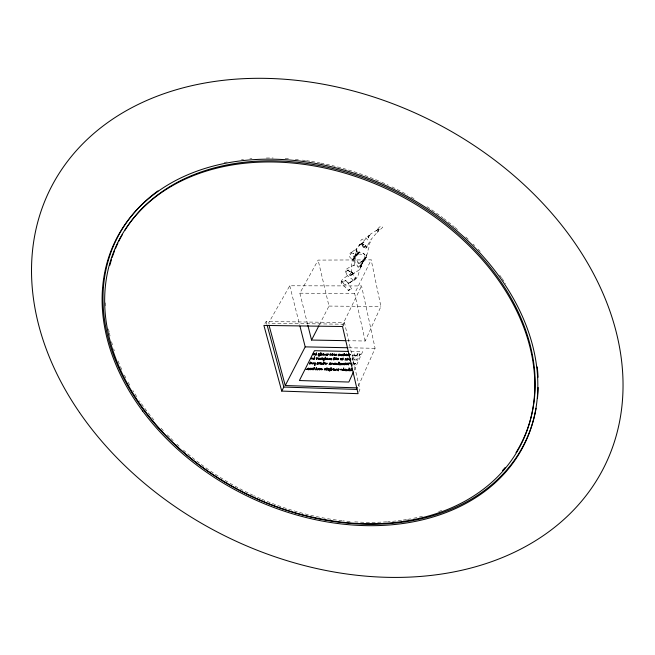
<?xml version="1.0" encoding="UTF-8"?>
<svg xmlns="http://www.w3.org/2000/svg" width="655" height="655" viewBox="0 0 655 655"><rect width="100%" height="100%" fill="white"/><g stroke="black" fill="none" stroke-linecap="round" stroke-linejoin="round"><path stroke-width="0.49" stroke-dasharray="3.27 2.46" d="M357.622 354.347L357.163 356.271L356.713 355.19M359.579 354.371L359.169 356.132L359.104 354.044L358.064 353.667L360.831 354.232L359.57 354.298M356.713 355.182L355.665 356.173L355.059 355.804M352.717 355.788C354.216 352.595 351.702 356.312 352.717 355.804M354.421 355.69L355.084 355.092M352.922 364.704L353.856 362.845L352.922 362.633M357.352 354.633C357.204 355.116 355.084 355.174 355.059 355.796M354.404 355.747L353.946 356.025M351.964 358.793C353.446 359.014 354.249 356.271 353.405 358.31C352.881 359.579 353.201 361.503 352.079 359.906M352.767 259.143L354.396 256.883L352.767 259.143L355.133 261.492L359.472 263.769L364.123 261.001L366.587 256.498L366.366 254.689L365.858 257.014L364.475 258.782C367.766 255.794 367.226 251.201 368.953 247.443L368.871 244.896L371.524 239.902L370.755 239.795L378 231.338L377.411 232.255L382.618 227.408L381.816 226.229L379.753 226.867L378.123 228.374L377.55 229.864L379.147 229.16L375.209 231.19L377.812 229.708L379.04 230.454L377.812 229.708L370.755 233.884L368.216 237.511L370.443 234.22L368.413 236.553L368.02 238.461L368.896 235.366L367.979 236.25L361.585 243.488L363.672 244.274L361.093 243.75L361.896 243.57L365.703 245.813L364.827 247.156L365.367 245.494L365.703 245.813L364.745 246.436L365.998 245.674L363.631 247.099L364.532 248.384L365.703 248.712L367.66 244.962L367.005 245.682L366.906 247.459L366.407 247.131L366.112 247.647L369.412 242.153L365.916 237.896L361.282 239.787C359.751 241.875 361.208 244.577 363.026 245.928L362.207 244.896L362.886 246.91L365.343 247.59L363.509 246.747L361.912 242.866L362.485 242.563L360.365 244.962L361.478 243.103L364.049 241.941L360.209 244.086L356.025 249.26L357.941 252.986L356.279 249.809L357.139 247.86L356.541 250.316L356.467 248.802L349.868 253.485L350.843 254.746M364.213 258.201L363.386 261.525L364.95 256.293L363.5 253.149L366.423 256.809L361.093 265.283L357.532 277.302L347.952 283.893L352.93 280.471L349.623 282.976M353.921 356.001C352.742 355.272 354.543 355.993 354.281 354.625M352.889 365.089L352.857 365.555M352.889 363.525L352.84 362.968M352.087 274.56L355.174 272.038L350.589 275.739L352.087 274.56L352.709 272.775L346.945 269.958L352.709 272.775L350.589 275.739L346.168 273.209L345.422 270.646C343.965 269 360.463 262.287 353.847 265.873L355.206 259.822L354.617 257.251L355.714 254.852L359.423 252.502L353.692 259.421L356.426 255.106L359.62 251.807L358.318 253.624M354.068 257.341L356.934 250.628L355.321 255.319L356.025 249.26L356.279 249.809M358.801 392.009L359.89 389.529L344.464 322.514L266.135 321.507L264.792 323.857M358.408 386.024L375.102 348.313L361.56 285.94L289.747 285.785L268.485 323.21L342.876 324.2L361.56 285.94M354.273 370.108L362.608 351.735L349.565 351.457M357.614 354.199C357.409 352.717 356.901 353.479 357.327 354.601M346.945 340.69L365.154 341.026L380.907 306.499L371.18 259.863L318.117 260.101L299.851 293.186L307.891 325.412M353.479 360.094C354.396 357.532 355.96 360.479 353.438 360.078M354.257 354.715L354.666 354.683M350.9 354.461L350.392 355.198M342.901 325.715L344.464 322.514M365.154 341.026L354.65 293.456L371.18 259.863M319.345 324.855L328.982 306.073L318.117 260.101M345.357 280.872L346.086 280.561L341.918 281.797L343.081 281.052M363.836 260.723L359.169 263.122L363.836 260.723L366.423 256.809L363.296 253.305L358.989 252.126L354.003 258.971M348.411 269.95C341.296 273.585 350.834 277.671 353.929 280.569L354.994 280.16L356.205 278.064L353.143 275.002L351.522 272.054L350.4 273.757L351.743 271.8L352.103 272.406L347.486 270.466M341.206 281.453L346.11 284.925L343.359 283.795L341.206 281.453C341.091 279.333 353.946 271.113 350.9 275.182L350.998 274.822C353.233 269.352 349.418 261.304 354.617 257.251M360.471 265.57L360.07 266.061L360.487 264.931L360.471 265.897L361.617 266.888L361.257 265.742M349.009 282.944L347.649 282.616L351.882 289.232L348.616 290.329L348.173 290.165L351.244 289.215L348.182 290.247L340.985 282.829L342.966 281.282M357.024 253.542L358.784 251.962M352.079 359.153C353.544 358.506 352.505 361.044 352.03 359.472M362.125 263.94L361.454 264.489L362.543 262.385L359.014 270.007L350.589 275.739M350.392 354.838L350.302 354.363M359.611 265.431L360.717 265.054L361.036 267.232L358.08 267.265L356.557 264.161L349.811 257.178L349.754 255.368L351.792 252.519L350.597 252.715L353.823 253.477L350.597 252.715M354.609 357.867L354.658 357.843M360.88 266.061L357.966 266.503M358.531 358.948C357.065 356.942 356.074 363.525 358.645 358.956M361.814 266.429L361.314 266.454L361.814 266.429L360.913 264.268L358.866 263.351L353.471 255.786L352.865 257.325L358.441 254.066L356.033 254.132L360.463 254.107L361.609 254.672M299.851 293.186L354.65 293.456M328.982 306.073L380.907 306.499M348.763 347.772L375.102 348.313M354.592 353.528L354.707 353.544M350.425 354.183L350.883 354.421M345.521 280.627L347.797 282.436M266.135 321.507L266.929 324.446M289.747 285.785L299.72 325.191M342.876 324.2L343.335 326.19M224.157 162.563A228.079 169.899 26.7 0 1 227.154 161.965M241.466 159.705A228.079 169.899 26.7 0 1 243.545 159.46M249.833 158.838A228.079 169.899 26.7 0 1 251.938 158.666M266.315 158.027A228.079 169.899 26.7 0 1 273.176 158.019M285.162 158.469A228.079 169.899 26.7 0 1 290.214 158.829M295.29 159.288A228.079 169.899 26.7 0 1 298.344 159.615M302.422 160.107A228.079 169.899 26.7 0 1 305.484 160.508M306.507 160.655A228.079 169.899 26.7 0 1 310.585 161.269M311.608 161.433A228.079 169.899 26.7 0 1 319.755 162.882M320.77 163.079A228.079 169.899 26.7 0 1 380.891 181.853M381.824 182.262A228.079 169.899 26.7 0 1 388.333 185.193M392.026 186.937A228.079 169.899 26.7 0 1 407.582 194.969M411.184 196.999A228.079 169.899 26.7 0 1 415.655 199.595M427.019 206.693A228.079 169.899 26.7 0 1 442.821 217.787M443.623 218.393A228.079 169.899 26.7 0 1 454.169 226.769M454.963 227.432A228.079 169.899 26.7 0 1 458.901 230.797M465.811 237.012A228.079 169.899 26.7 0 1 468.8 239.828M473.18 244.119A228.079 169.899 26.7 0 1 474.613 245.568M478.134 249.211A228.079 169.899 26.7 0 1 480.197 251.414M499.65 275.092A228.079 169.899 26.7 0 1 501.484 277.654M502.082 278.506A228.079 169.899 26.7 0 1 505.586 283.68M441.691 510.474A225.173 167.705 26.7 0 1 437.958 511.792M422.5 516.287A225.173 167.705 26.7 0 1 411.545 518.654M410.538 518.842A225.173 167.705 26.7 0 1 407.525 519.366M406.518 519.53A225.173 167.705 26.7 0 1 402.481 520.144M401.507 520.283A225.173 167.705 26.7 0 1 387.67 521.732M386.663 521.806A225.173 167.705 26.7 0 1 354.044 521.806M350.089 521.511A225.173 167.705 26.7 0 1 343.171 520.848M342.18 520.741A225.173 167.705 26.7 0 1 261.509 499.069M260.584 498.668A225.173 167.705 26.7 0 1 254.156 495.794M253.248 495.376A225.173 167.705 26.7 0 1 182.86 449.608M179.069 446.219A225.173 167.705 26.7 0 1 176.834 444.156M173.182 440.692A225.173 167.705 26.7 0 1 170.325 437.884M169.612 437.18A225.173 167.705 26.7 0 1 166.804 434.322M163.308 430.638A225.173 167.705 26.7 0 1 159.886 426.888M153.909 419.97A225.173 167.705 26.7 0 1 139.441 400.778M136.739 396.693A225.173 167.705 26.7 0 1 132.891 390.536M129.747 385.156A225.173 167.705 26.7 0 1 127.75 381.529M125.817 377.869A225.173 167.705 26.7 0 1 124.425 375.11M121.781 369.551A225.173 167.705 26.7 0 1 119.718 364.901M119.325 363.967A225.173 167.705 26.7 0 1 117.794 360.242M114.33 350.793A225.173 167.705 26.7 0 1 113.683 348.828M112.455 344.882A225.173 167.705 26.7 0 1 111.325 340.919M110.04 335.933A225.173 167.705 26.7 0 1 109.344 332.928M109.131 331.929A225.173 167.705 26.7 0 1 108.509 328.925M105.717 305.918A225.173 167.705 26.7 0 1 105.611 302.823M354.494 363.247L354.92 363.59L353.946 364.065L355.313 365.4L354.314 364L355.305 364.106L355.026 363.271L355.78 363.247L354.494 363.247M355.821 359.538L355.976 360.414L356.68 359.12L355.125 358.875L355.821 359.538M379.024 229.659C377.46 231.944 379.875 228.104 377.845 229.266L378.574 228.931L379.024 229.659M362.96 260.125L361.724 264.808L362.96 260.125M355.075 277.794L353.929 280.569L355.075 277.794M359.587 244.585L358.948 246.01L360.807 243.922L359.587 244.585M363.255 261.058L360.856 261.361L363.255 261.058"/><path stroke-width="0.98" d="M335.614 354.854C335.376 356.598 337.841 353.929 336.424 354.24C336.105 356.304 335.376 353.004 334.82 355.026C333.911 351.399 333.1 357.122 335.532 354.822M343.875 364.205C341.926 365.662 342.729 363.574 344.17 363.23C345.644 363.533 344.072 366.096 343.932 364.213M314.015 363.435C314.596 362.182 316.873 362.886 314.998 364.393C314.736 367.414 315.014 364.467 313.974 363.64M310.273 362.436C311.264 361.192 311.002 364.106 309.586 364.172C309.258 363.623 309.987 362.845 310.314 362.149M315.538 354.773L316.144 353.667L316.602 354.126M334.844 370.28L336.236 369.33L336.948 370.517L337.415 369.395L338.226 370.845L338.922 369.15M313.933 359.439C312.697 358.457 316.39 357.343 313.941 359.448M321.237 354.232C321.228 355.771 320 353.602 321.204 354.183M328.18 354.027L327.385 355.599M316.128 368.192C316.496 366.456 316.799 368.454 316.406 369.567M316.602 359.317L317.331 358.219L316.905 357.761M346.069 370.722L344.153 370.206L345.627 370.476L345.84 370.034L344.923 369.485L345.824 369.109L347.003 370.746L348.37 369.715L349.18 370.984L349.565 369.15M329.49 369.092C330.546 370.836 326.436 369.993 327.852 369.854C330.161 370.673 326.861 367.57 329.481 369.142M328.212 359.145L328.515 359.513L329.555 358.481M331.577 370.435C333.067 368.65 329.883 368.863 331.135 367.75M334.124 358.866L334.508 358.015M321.269 353.741L320.59 353.88L321.204 353.02L320.549 352.726L320.066 355.092L318.772 356.23L320.491 354.813L321.212 355.321L321.277 353.765M327.025 354.134C326.477 354.167 325.306 354.461 324.634 354.773M327.746 354.347L327.606 354.977L327.041 354.15M323.914 362.485C323.513 360.749 323.717 362.223 323.431 363.566M340.592 359.579L341.181 359.104L340.846 358.752M309.34 368.552L308.882 369.838L307.179 369.322L308.718 369.404L307.915 368.593M323.202 359.628C321.711 360.766 324.184 356.566 324.061 358.915M312.82 358.981C312.55 357.802 309.725 360.185 311.518 358.072C312.582 358.924 313.884 356.95 312.812 358.981M331.021 367.733C330.709 368.896 327.287 373.399 330.914 369.928M345.881 364.033L346.208 364.491L347.764 363.066L348.198 364.278L348.861 362.927L349.991 363.345L349.271 363.263L348.313 364.974L347.707 363.754L346.102 364.819L345.815 362.854L345.856 363.476M333.174 359.39L333.608 359.489L334.173 357.433M338.913 363.754C338.619 365.261 338.389 364.778 337.996 363.746C337.759 365.457 335.712 364.074 337.063 364.442C339.061 363.992 338.782 360.315 339.061 362.821M315.784 369.567L315.44 369.453M335.655 364.262L335.982 363.402L335.622 364.213M334.115 359.071L333.731 359.906L333.174 359.595M341.501 369.281C336.711 369.371 345.865 371.049 341.468 369.224M339.683 354.609C340.223 356.459 336.359 355.69 339.069 354.985M320.508 363.877L320.852 363.026L320.475 363.828M323.251 364.507C323.226 362.313 322.342 364.958 321.368 364.049C321.769 364.27 322.907 362.313 323.423 363.59M321.327 363.107C319.018 361.47 321.04 366.284 321.335 363.026M316.193 354.813L316.586 354.126M346.159 359.791C343.449 360.373 346.053 359.873 345.414 358.596M320.59 358.834C319.19 356.648 320.475 359.816 319.452 359.259M323.906 362.633L323.234 364.45M341.19 354.732C340.788 353.692 340.485 354.732 340.109 355.444C340.911 355.452 340.968 354.412 341.877 355.861C343.277 354.265 342.344 353.454 341.673 355.395M339.994 364.851C341.058 365.523 340.936 362.084 339.699 363.721C341.574 364.876 337.816 364.237 339.904 364.81M330.194 359.521L330.472 358.727L331.291 359.955L331.872 358.645L331.283 358.506M318.404 354.085C319.411 352.472 320.074 355.763 318.625 355.231C316.25 354.609 320.434 355.116 318.322 354.208M326.722 368.151C329.088 366.767 324.274 373.743 326.73 368.118M334.5 363.582C335.393 362.035 333.747 364.876 333.411 363.656M346.962 354.977C346.421 353.233 346.651 356.598 346.978 355.043M311.649 362.911C312.64 364.196 313.352 362.043 313.475 362.854C313.54 365.269 310.11 363.034 311.657 362.968M324.585 354.715L325.109 355.313L325.961 354.306L326.444 355.436L326.927 354.363L327.369 355.583M330.464 363.058L330.218 364.712L328.966 364.213L330.153 364.278L329.964 363.009M345.865 364L345.873 363.476M318.387 363.124L317.896 364.393L316.684 363.943L317.74 364.033L317.642 362.698M313.892 368.405L313.237 369.387M341.869 363.631L342.565 363.705L341.844 364.884L341.075 363.353L341.885 363.631M349.172 354.216L348.894 353.659L348.763 354.126M332.773 355.026L332.355 354.134L332.765 354.977M344.424 354.109L344.145 353.553L343.99 354.068M334.418 364.237C333.231 364.557 331.577 363.844 333.379 363.607M325.944 363.148L326.296 363.836M316.177 354.871L315.866 355.272L315.473 354.715M344.448 364.385L344.072 363.5L344.432 364.368M346.036 370.787L348.501 369.51M321.228 359.374C320.925 359.12 323.251 355.403 321.916 359.349M349.549 369.158C349.852 367.48 348.042 367.873 349.246 368.822M343.318 369.191C340.911 371.999 345.709 369.477 343.31 369.191M316.111 368.315L315.694 369.592M324.561 359.546L323.3 360.602L325.101 359.21L325.797 359.636L326.165 358.694L325.15 358.26L325.756 357.393L325.363 357.106L324.471 359.652M346.168 359.783L346.258 358.94L345.324 358.621M338.922 363.73L339.102 362.633M334.402 364.237L334.508 363.672M324.069 358.924L323.726 359.685L323.062 359.579M320.598 358.842C320.835 360.479 317.945 358.842 319.321 359.202M307.997 368.569L308.702 368.077L309.258 368.675M353.438 371.942L348.845 382.045L299.392 380.539L314.441 350.695L348.558 351.432M351.383 363.533L351.44 364.483M349.271 368.888L349.09 370.026L348.485 369.518M350.572 358.604C351.465 360.676 345.725 357.802 350.171 360.258M350.147 360.25L350.752 359.931M348.771 354.011C347.936 354.65 347.445 357.393 349.459 354.633M347.527 358.285C347.084 358.858 346.626 359.783 346.798 360.209C348.288 360.34 348.591 357.474 347.527 358.4M334.607 369.739L334.811 370.255M325.371 368.773C323.57 367.668 324.364 372.155 325.355 368.691M330.595 353.987C329.973 357.163 329.129 353.684 330.578 353.946M328.188 359.431C329.129 359.431 329.67 358.547 330.177 359.603M326.608 363.681C328.704 361.748 324.945 366.276 324.487 363.361C325.06 360.545 324.479 365.441 325.764 363.083M316.373 369.543L315.939 369.969L315.317 369.395M318.363 363.189L317.56 362.723M313.868 368.552C315.964 367.905 312.967 370.755 313.221 369.387M306.868 369.314L305.991 369.395L306.884 369.305M314.826 353.561C315.841 357.524 313.409 352.161 313.27 354.994C310.904 353.765 315.391 354.33 314.826 353.536M345.938 340.674L311.551 340.051L318.887 325.748M357.597 387.866L285.252 385.541L305.197 346.872L299.965 326.182M281.74 391.092L263.899 325.42L342.516 326.517L358.072 393.671L281.74 391.092L283.828 387.056L267.191 325.42M330.906 369.109C330.693 370.902 332.445 368.749 330.914 369.092M339.028 354.977L338.496 354.609L339.102 354.126M327.746 354.183L328.163 354.003M331.274 358.621C331.373 359.587 330.136 358.269 329.612 358.539M337.988 369.69C338.946 370.574 337.792 367.791 338.905 369.15M327.762 359.349C325.273 360.315 327.926 356.246 327.787 359.276M322.154 369.666C319.141 370.714 322.113 366.489 322.145 369.608M331.577 370.427L330.931 369.919M334.566 358.007L334.165 357.442M334.803 359.644C334.992 358.613 337.816 355.559 334.901 359.693M351.424 363.206L350.933 364.213L352.03 364.999M316.521 352.717L316.299 352.971M334.672 369.805L335.09 370.19L336.293 369.15M337.915 358.269C333.362 359.693 340.035 360.577 338.046 358.318M332.511 353.856C331.053 353.921 329.891 356.443 332.101 354.683C332.453 356.541 333.935 354.511 332.568 353.864M323.406 353.643C318.592 355.632 326.542 355.583 323.414 353.659M346.421 354.175C345.455 354.511 344.006 356.615 346.184 355.035C346.667 356.852 348.198 354.674 346.544 354.167M340.649 358.719L340.551 359.521M339.126 354.109L339.65 354.478M305.197 346.872L347.748 347.748M316.512 359.251C316.398 360.242 316.136 357.417 316.979 357.777M329.874 363.034L330.398 363.042M314.531 364C315.947 364.082 313.68 362.272 314.654 364.082M283.828 387.056L356.844 389.43M343.94 354.232C343.597 354.027 343.457 355.567 343.13 355.714C344.112 356.255 345.291 354.142 344.415 353.954M343.752 368.077L343.457 368.372L343.842 368.175M321.212 369.535C322.768 369.829 320.745 367.611 321.196 369.526M351.44 364.507L351.956 364.81M337.98 369.69C337.505 368.462 336.899 369.969 336.342 369.207M314.048 367.553L314.547 367.512L314.04 367.561M269.008 325.158L285.252 385.541M307.891 325.412L311.551 340.051M536.077 408.245A228.079 169.899 26.7 0 1 229.266 484.847A228.079 169.899 26.7 0 1 157.978 190.892M537.231 366.931A228.079 169.899 26.7 0 1 538.05 377.28M538.148 387.514A228.079 169.899 26.7 0 1 537.444 398.535M505.226 467.441A225.173 167.705 26.7 0 1 502.532 470.536M109.884 265.185A225.173 167.705 26.7 0 1 111.563 259.347M112.185 257.407A225.173 167.705 26.7 0 1 114.625 250.685M115.395 248.777A225.173 167.705 26.7 0 1 117.892 243.128M118.792 241.269A225.173 167.705 26.7 0 1 122.174 234.883M124.818 230.437A225.173 167.705 26.7 0 1 409.195 198.956A225.173 167.705 26.7 0 1 516.001 452.621M319.681 369.174L319.599 370.026L318.42 368.781L317.691 370.001L316.807 369.346L317.487 369.567L318.027 368.364L319.337 369.404L319.403 368.339L320.336 368.822L319.681 369.174M335.311 364.057C337.44 366.161 335.679 361.028 335.311 364.057M314.408 357L314.85 357.114L314.433 356.95M312.361 368.978L312.271 369.829L311.1 368.585L310.511 369.748L309.496 369.15L310.167 369.371L310.716 368.167L312.009 369.207L312.091 368.143L313.024 368.667L312.361 368.978M332.208 363.255C330.898 366.481 330.931 362.256 332.208 363.214M333.092 369.412C333.968 371.197 333.829 367.913 333.092 369.412M318.346 359.227C316.267 358.498 319.755 356.901 318.346 359.227M342.958 359.521C339.822 362.215 344.522 355.002 342.958 359.521M319.869 362.944C318.633 366.268 318.567 361.797 319.869 362.903M325.781 358.58C325.633 360.34 324.577 357.802 325.764 358.588M334.214 369.043C334.345 372.368 330.898 367.52 334.214 369.043M349.893 370.337C351.227 371.983 353.201 369.035 351.301 368.536C349.516 369.125 352.341 370.746 349.893 370.337M327.656 358.637C327.205 360.561 326.477 357.646 327.656 358.637M341.46 358.883C341.026 361.969 339.085 357 341.46 358.883M345.955 369.649L345.332 369.576L345.955 369.649M338.201 358.907C338.127 360.905 337.366 357.548 338.201 358.907M323.865 354.29C323.742 356.336 323.046 352.881 323.865 354.29M329.129 369.191L328.515 369.125L329.129 369.191M308.98 368.65L308.374 368.585L308.98 368.65M339.388 354.658L338.881 354.601L339.388 354.658M345.938 359.12L345.439 359.055L345.938 359.12M319.198 354.208L318.698 354.142L319.198 354.208M340.502 363.787L340.035 363.73L340.502 363.787M323.775 358.588L323.283 358.522L323.775 358.588M320.311 358.506L319.82 358.441L320.311 358.506M330.423 363.533L329.964 363.476L330.423 363.533M318.101 363.222L317.634 363.157L318.101 363.222M79.525 412.47A309.848 231.837 26.7 0 0 591.047 488.884A309.848 231.837 26.7 0 0 311.272 82.235A309.848 231.837 26.7 0 0 79.525 412.47M142.643 411.037A228.39 169.964 26.7 0 0 518.244 455.282A228.39 169.964 26.7 0 0 298.999 160.942A228.39 169.964 26.7 0 0 142.643 411.037M144.878 410.824A225.476 167.762 26.7 0 0 515.616 454.071A225.476 167.762 26.7 0 0 298.721 163.684A225.476 167.762 26.7 0 0 144.878 410.824"/></g></svg>
